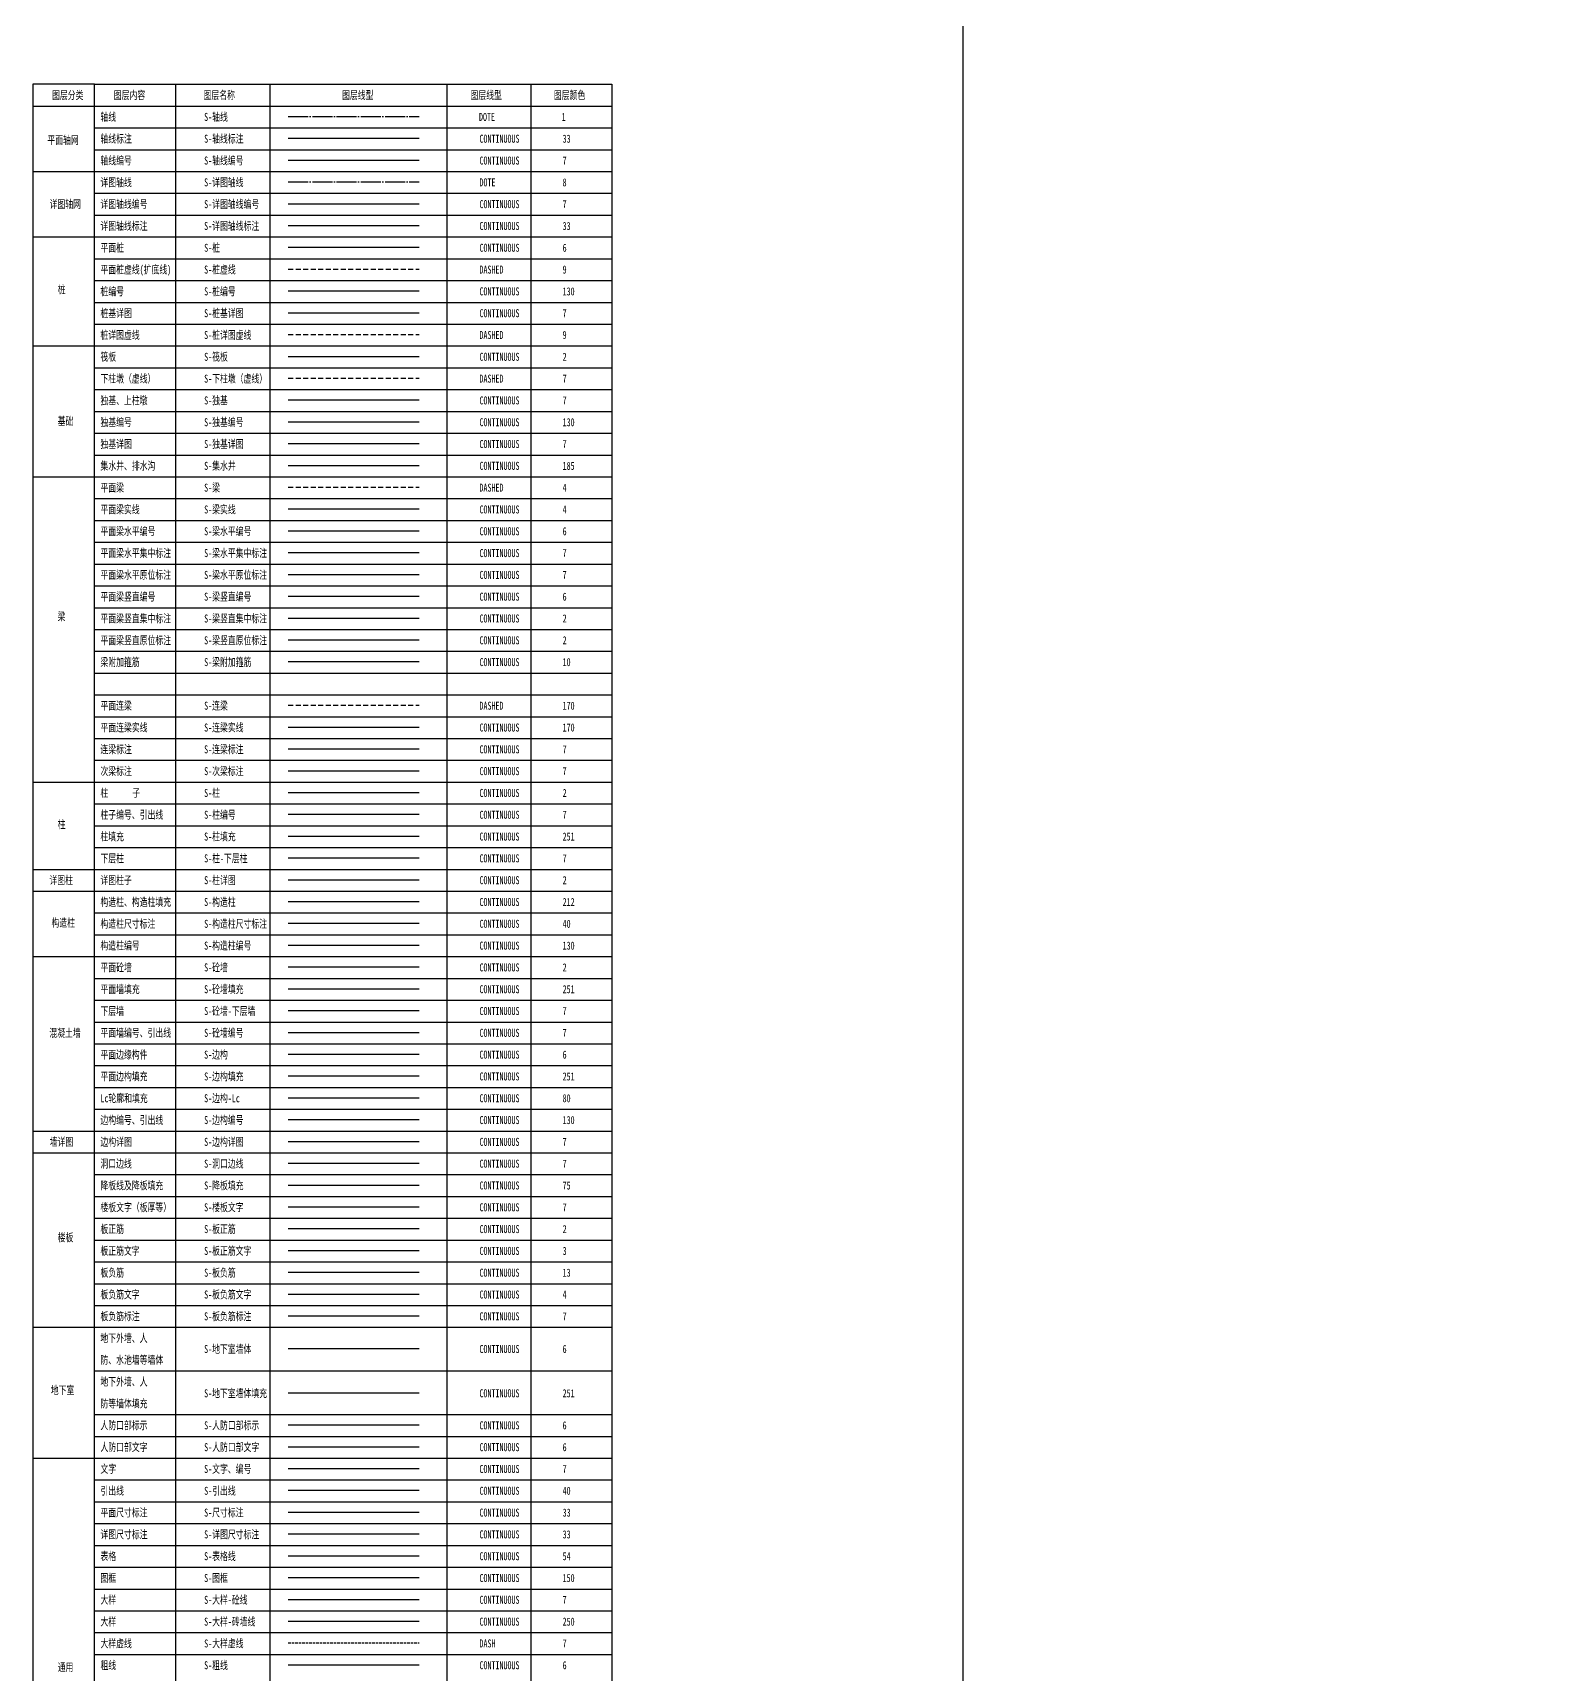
# Model space of a CAD drawing. Extents: x 393367 to 3005760, y 4998 to 826018.
# Drawn here: x 1834134 to 1985725, y 457651 to 621713 of the extents above; entities that cross this region are included whole.
import ezdxf
from ezdxf.enums import TextEntityAlignment as Align

# ---------------------------------------------------------------- set-up
doc = ezdxf.new("R2010")
doc.units = 0
doc.header["$LTSCALE"] = 1000
for name, pattern in [('DASH', [0.35, 0.25, -0.1]), ('DASHED', [0.75, 0.5, -0.25]), ('DOTE', [2.42, 2, -0.2, 0.02, -0.2])]:
    doc.linetypes.add(name, pattern=pattern)
for name, color, linetype in [('PUB_TEXT', 7, 'CONTINUOUS'), ('S-下柱墩（虚线）', 7, 'DASHED'), ('S-人防口部文字', 6, 'CONTINUOUS'), ('S-人防口部标示', 6, 'CONTINUOUS'), ('S-图框', 150, 'CONTINUOUS'), ('S-地下室墙体', 6, 'CONTINUOUS'), ('S-地下室墙体填充', 251, 'CONTINUOUS'), ('S-大样-砖墙线', 250, 'CONTINUOUS'), ('S-大样-砼线', 7, 'CONTINUOUS'), ('S-大样虚线', 7, 'DASH'), ('S-尺寸标注', 33, 'CONTINUOUS'), ('S-引出线', 40, 'CONTINUOUS'), ('S-文字', 7, 'CONTINUOUS'), ('S-板正筋', 2, 'CONTINUOUS'), ('S-板正筋文字', 3, 'CONTINUOUS'), ('S-板负筋', 13, 'CONTINUOUS'), ('S-板负筋文字', 4, 'CONTINUOUS'), ('S-板负筋标注', 7, 'CONTINUOUS'), ('S-构造柱', 212, 'CONTINUOUS'), ('S-构造柱尺寸标注', 40, 'CONTINUOUS'), ('S-构造柱编号', 130, 'CONTINUOUS'), ('S-柱', 2, 'CONTINUOUS'), ('S-柱-下层柱', 7, 'CONTINUOUS'), ('S-柱填充', 251, 'CONTINUOUS'), ('S-柱编号', 7, 'CONTINUOUS'), ('S-柱详图', 2, 'CONTINUOUS'), ('S-桩', 6, 'CONTINUOUS'), ('S-桩基详图', 7, 'CONTINUOUS'), ('S-桩编号', 130, 'CONTINUOUS'), ('S-桩虚线', 9, 'DASHED'), ('S-桩详图虚线', 9, 'DASHED'), ('S-梁', 4, 'DASHED'), ('S-梁实线', 4, 'CONTINUOUS'), ('S-梁水平原位标注', 7, 'CONTINUOUS'), ('S-梁水平编号', 6, 'CONTINUOUS'), ('S-梁水平集中标注', 7, 'CONTINUOUS'), ('S-梁竖直原位标注', 2, 'CONTINUOUS'), ('S-梁竖直编号', 6, 'CONTINUOUS'), ('S-梁竖直集中标注', 2, 'CONTINUOUS'), ('S-梁附加箍筋', 10, 'CONTINUOUS'), ('S-楼板文字', 7, 'CONTINUOUS'), ('S-次梁标注', 7, 'CONTINUOUS'), ('S-洞口边线', 7, 'CONTINUOUS'), ('S-独基', 7, 'CONTINUOUS'), ('S-独基编号', 130, 'CONTINUOUS'), ('S-独基详图', 7, 'CONTINUOUS'), ('S-砼墙', 150, 'CONTINUOUS'), ('S-砼墙-下层墙', 7, 'CONTINUOUS'), ('S-砼墙填充', 251, 'CONTINUOUS'), ('S-砼墙编号', 7, 'CONTINUOUS'), ('S-筏板', 2, 'CONTINUOUS'), ('S-粗线', 6, 'CONTINUOUS'), ('S-表格线', 54, 'CONTINUOUS'), ('S-详图尺寸标注', 33, 'CONTINUOUS'), ('S-详图轴线', 8, 'DOTE'), ('S-详图轴线标注', 33, 'CONTINUOUS'), ('S-详图轴线编号', 7, 'CONTINUOUS'), ('S-轴线', 1, 'DOTE'), ('S-轴线标注', 33, 'CONTINUOUS'), ('S-轴线编号', 7, 'CONTINUOUS'), ('S-边构', 6, 'CONTINUOUS'), ('S-边构-Lc', 80, 'CONTINUOUS'), ('S-边构填充', 251, 'CONTINUOUS'), ('S-边构编号', 130, 'CONTINUOUS'), ('S-边构详图', 7, 'CONTINUOUS'), ('S-连梁', 170, 'DASHED'), ('S-连梁实线', 170, 'CONTINUOUS'), ('S-连梁标注', 7, 'CONTINUOUS'), ('S-降板填充', 75, 'CONTINUOUS'), ('S-集水井', 185, 'CONTINUOUS')]:
    doc.layers.add(name, color=color, linetype=linetype)
doc.styles.add('acs_tk', font='simhei.ttf', dxfattribs={"width": 0.8})

msp = doc.modelspace()

# ---------------------------------------------------------------- linework, layer by layer
at = {"layer": 'PUB_TEXT', "color": 1}
msp.add_lwpolyline([(1927086.11801, 694835.35852), (3005760.09108, 694835.35852), (3005760.09108, 16802.71322), (1927086.11801, 16802.71322)], close=True, dxfattribs=at)
at = {"layer": 'S-下柱墩（虚线）'}
msp.add_line((1859645.75049, 587196.59186), (1872721.73143, 587196.59186), dxfattribs=at)
at = {"layer": 'S-人防口部文字'}
msp.add_line((1859645.75049, 480388.64646), (1872721.73143, 480388.64646), dxfattribs=at)
at = {"layer": 'S-人防口部标示'}
msp.add_line((1859645.75049, 482568.40045), (1872721.73143, 482568.40045), dxfattribs=at)
at = {"layer": 'S-图框'}
msp.add_line((1859645.75049, 467310.12254), (1872721.73143, 467310.12254), dxfattribs=at)
at = {"layer": 'S-地下室墙体'}
msp.add_line((1859645.75049, 490201.49327), (1872721.73143, 490201.49327), dxfattribs=at)
at = {"layer": 'S-地下室墙体填充'}
msp.add_line((1859645.75049, 485775.10758), (1872721.73143, 485775.10758), dxfattribs=at)
at = {"layer": 'S-大样-砖墙线'}
msp.add_line((1859645.75049, 462950.61456), (1872721.73143, 462950.61456), dxfattribs=at)
at = {"layer": 'S-大样-砼线'}
msp.add_line((1859645.75049, 465130.36855), (1872721.73143, 465130.36855), dxfattribs=at)
at = {"layer": 'S-大样虚线'}
msp.add_line((1859645.75049, 460770.86057), (1872721.73143, 460770.86057), dxfattribs=at)
at = {"layer": 'S-尺寸标注'}
msp.add_line((1859645.75049, 473849.3845), (1872721.73143, 473849.3845), dxfattribs=at)
at = {"layer": 'S-引出线'}
msp.add_line((1859645.75049, 476029.13849), (1872721.73143, 476029.13849), dxfattribs=at)
at = {"layer": 'S-文字'}
msp.add_line((1859645.75049, 478208.89248), (1872721.73143, 478208.89248), dxfattribs=at)
at = {"layer": 'S-板正筋'}
msp.add_line((1859645.75049, 502186.18634), (1872721.73143, 502186.18634), dxfattribs=at)
at = {"layer": 'S-板正筋文字'}
msp.add_line((1859645.75049, 500006.43235), (1872721.73143, 500006.43235), dxfattribs=at)
at = {"layer": 'S-板负筋'}
msp.add_line((1859645.75049, 497826.67836), (1872721.73143, 497826.67836), dxfattribs=at)
at = {"layer": 'S-板负筋文字'}
msp.add_line((1859645.75049, 495646.92438), (1872721.73143, 495646.92438), dxfattribs=at)
at = {"layer": 'S-板负筋标注'}
msp.add_line((1859645.75049, 493467.17039), (1872721.73143, 493467.17039), dxfattribs=at)
at = {"layer": 'S-构造柱'}
msp.add_line((1859645.75049, 534882.49615), (1872721.73143, 534882.49615), dxfattribs=at)
at = {"layer": 'S-构造柱尺寸标注'}
msp.add_line((1859645.75049, 532702.74217), (1872721.73143, 532702.74217), dxfattribs=at)
at = {"layer": 'S-构造柱编号'}
msp.add_line((1859645.75049, 530522.98818), (1872721.73143, 530522.98818), dxfattribs=at)
at = {"layer": 'S-柱'}
msp.add_line((1859645.75049, 545781.26609), (1872721.73143, 545781.26609), dxfattribs=at)
at = {"layer": 'S-柱-下层柱'}
msp.add_line((1859645.75049, 539242.00413), (1872721.73143, 539242.00413), dxfattribs=at)
at = {"layer": 'S-柱填充'}
msp.add_line((1859645.75049, 541421.75812), (1872721.73143, 541421.75812), dxfattribs=at)
at = {"layer": 'S-柱编号'}
msp.add_line((1859645.75049, 543601.5121), (1872721.73143, 543601.5121), dxfattribs=at)
at = {"layer": 'S-柱详图'}
msp.add_line((1859645.75049, 537062.25014), (1872721.73143, 537062.25014), dxfattribs=at)
at = {"layer": 'S-桩'}
msp.add_line((1859645.75049, 600275.11578), (1872721.73143, 600275.11578), dxfattribs=at)
at = {"layer": 'S-桩基详图'}
msp.add_line((1859645.75049, 593735.85382), (1872721.73143, 593735.85382), dxfattribs=at)
at = {"layer": 'S-桩编号'}
msp.add_line((1859645.75049, 595915.60781), (1872721.73143, 595915.60781), dxfattribs=at)
at = {"layer": 'S-桩虚线'}
msp.add_line((1859645.75049, 598095.3618), (1872721.73143, 598095.3618), dxfattribs=at)
at = {"layer": 'S-桩详图虚线'}
msp.add_line((1859645.75049, 591556.09983), (1872721.73143, 591556.09983), dxfattribs=at)
at = {"layer": 'S-梁'}
msp.add_line((1859645.75049, 576297.82192), (1872721.73143, 576297.82192), dxfattribs=at)
at = {"layer": 'S-梁实线'}
msp.add_line((1859645.75049, 574118.06793), (1872721.73143, 574118.06793), dxfattribs=at)
at = {"layer": 'S-梁水平原位标注'}
msp.add_line((1859645.75049, 567578.80597), (1872721.73143, 567578.80597), dxfattribs=at)
at = {"layer": 'S-梁水平编号'}
msp.add_line((1859645.75049, 571938.31394), (1872721.73143, 571938.31394), dxfattribs=at)
at = {"layer": 'S-梁水平集中标注'}
msp.add_line((1859645.75049, 569758.55996), (1872721.73143, 569758.55996), dxfattribs=at)
at = {"layer": 'S-梁竖直原位标注'}
msp.add_line((1859645.75049, 561039.54401), (1872721.73143, 561039.54401), dxfattribs=at)
at = {"layer": 'S-梁竖直编号'}
msp.add_line((1859645.75049, 565399.05198), (1872721.73143, 565399.05198), dxfattribs=at)
at = {"layer": 'S-梁竖直集中标注'}
msp.add_line((1859645.75049, 563219.29799), (1872721.73143, 563219.29799), dxfattribs=at)
at = {"layer": 'S-梁附加箍筋'}
msp.add_line((1859645.75049, 558859.79002), (1872721.73143, 558859.79002), dxfattribs=at)
at = {"layer": 'S-楼板文字'}
msp.add_line((1859645.75049, 504365.94033), (1872721.73143, 504365.94033), dxfattribs=at)
at = {"layer": 'S-次梁标注'}
msp.add_line((1859645.75049, 547961.02008), (1872721.73143, 547961.02008), dxfattribs=at)
at = {"layer": 'S-洞口边线'}
msp.add_line((1859645.75049, 508725.4483), (1872721.73143, 508725.4483), dxfattribs=at)
at = {"layer": 'S-独基'}
msp.add_line((1859645.75049, 585016.83787), (1872721.73143, 585016.83787), dxfattribs=at)
at = {"layer": 'S-独基编号'}
msp.add_line((1859645.75049, 582837.08388), (1872721.73143, 582837.08388), dxfattribs=at)
at = {"layer": 'S-独基详图'}
msp.add_line((1859645.75049, 580657.32989), (1872721.73143, 580657.32989), dxfattribs=at)
at = {"layer": 'S-砼墙'}
msp.add_line((1859645.75049, 528343.23419), (1872721.73143, 528343.23419), dxfattribs=at)
at = {"layer": 'S-砼墙-下层墙'}
msp.add_line((1859645.75049, 523983.72622), (1872721.73143, 523983.72622), dxfattribs=at)
at = {"layer": 'S-砼墙填充'}
msp.add_line((1859645.75049, 526163.4802), (1872721.73143, 526163.4802), dxfattribs=at)
at = {"layer": 'S-砼墙编号'}
msp.add_line((1859645.75049, 521803.97223), (1872721.73143, 521803.97223), dxfattribs=at)
at = {"layer": 'S-筏板'}
msp.add_line((1859645.75049, 589376.34585), (1872721.73143, 589376.34585), dxfattribs=at)
at = {"layer": 'S-粗线'}
msp.add_line((1859645.75049, 458591.10659), (1872721.73143, 458591.10659), dxfattribs=at)
at = {"layer": 'S-表格线'}
for p, q in [((1840303.75044, 616567.97452), (1834133.79201, 616567.97452)), ((1834133.79201, 616567.97452), (1834133.79201, 381154.54385)), ((1848381.09926, 616567.97452), (1848381.09926, 381154.54385)), ((1857827.25537, 616567.97452), (1857827.25537, 381154.54385)), ((1875496.77253, 616567.97452), (1875496.77253, 381154.54385)), ((1883888.47327, 616567.97452), (1883888.47327, 381154.54385)), ((1891995.46499, 616567.97452), (1891995.46499, 381154.54385)), ((1834133.79201, 614388.22053), (1891995.46499, 614388.22053)), ((1840303.75044, 612208.46654), (1891995.46499, 612208.46654)), ((1840303.75044, 610028.71256), (1891995.46499, 610028.71256)), ((1834133.79201, 607848.95857), (1891995.46499, 607848.95857)), ((1840303.75044, 605669.20458), (1891995.46499, 605669.20458)), ((1840303.75044, 603489.45059), (1891995.46499, 603489.45059)), ((1840303.75044, 603489.45059), (1891995.46499, 603489.45059)), ((1834133.79201, 601309.69661), (1891995.46499, 601309.69661)), ((1840303.75044, 599129.94262), (1891995.46499, 599129.94262)), ((1840303.75044, 596950.18863), (1891995.46499, 596950.18863)), ((1840303.75044, 594770.43464), (1891995.46499, 594770.43464)), ((1840303.75044, 594770.43464), (1891995.46499, 594770.43464)), ((1840303.75044, 592590.68066), (1891995.46499, 592590.68066)), ((1834133.79201, 590410.92667), (1891995.46499, 590410.92667)), ((1840303.75044, 588231.17268), (1891995.46499, 588231.17268)), ((1840303.75044, 586051.41869), (1891995.46499, 586051.41869)), ((1840303.75044, 586051.41869), (1891995.46499, 586051.41869)), ((1840303.75044, 583871.6647), (1891995.46499, 583871.6647)), ((1840303.75044, 581691.91072), (1891995.46499, 581691.91072)), ((1840303.75044, 579512.15673), (1891995.46499, 579512.15673)), ((1834133.79201, 577332.40274), (1891995.46499, 577332.40274)), ((1834133.79201, 577332.40274), (1891995.46499, 577332.40274)), ((1840303.75044, 575152.64875), (1891995.46499, 575152.64875)), ((1840303.75044, 572972.89477), (1891995.46499, 572972.89477)), ((1840303.75044, 570793.14078), (1891995.46499, 570793.14078)), ((1840303.75044, 568613.38679), (1891995.46499, 568613.38679)), ((1840303.75044, 568613.38679), (1891995.46499, 568613.38679)), ((1840303.75044, 566433.6328), (1891995.46499, 566433.6328)), ((1840303.75044, 564253.87882), (1891995.46499, 564253.87882)), ((1840303.75044, 562074.12483), (1891995.46499, 562074.12483)), ((1840303.75044, 559894.37084), (1891995.46499, 559894.37084)), ((1840303.75044, 559894.37084), (1891995.46499, 559894.37084)), ((1840303.75044, 557714.61685), (1891995.46499, 557714.61685)), ((1840303.75044, 555534.86287), (1891995.46499, 555534.86287)), ((1840303.75044, 553355.10888), (1891995.46499, 553355.10888)), ((1840303.75044, 551175.35489), (1891995.46499, 551175.35489)), ((1840303.75044, 551175.35489), (1891995.46499, 551175.35489)), ((1840303.75044, 548995.6009), (1891995.46499, 548995.6009)), ((1834133.79201, 546815.84691), (1891995.46499, 546815.84691)), ((1840303.75044, 544636.09293), (1891995.46499, 544636.09293)), ((1840303.75044, 542456.33894), (1891995.46499, 542456.33894)), ((1840303.75044, 542456.33894), (1891995.46499, 542456.33894)), ((1840303.75044, 540276.58495), (1891995.46499, 540276.58495)), ((1834133.79201, 538096.83096), (1891995.46499, 538096.83096)), ((1834133.79201, 535917.07698), (1891995.46499, 535917.07698)), ((1840303.75044, 533737.32299), (1891995.46499, 533737.32299)), ((1840303.75044, 533737.32299), (1891995.46499, 533737.32299)), ((1840303.75044, 531557.569), (1891995.46499, 531557.569)), ((1834133.79201, 529377.81501), (1891995.46499, 529377.81501)), ((1840303.75044, 527198.06103), (1891995.46499, 527198.06103)), ((1840303.75044, 525018.30704), (1891995.46499, 525018.30704)), ((1840303.75044, 525018.30704), (1891995.46499, 525018.30704)), ((1840303.75044, 522838.55305), (1891995.46499, 522838.55305)), ((1840303.75044, 520658.79906), (1891995.46499, 520658.79906)), ((1840303.75044, 518479.04508), (1891995.46499, 518479.04508)), ((1840303.75044, 516299.29109), (1891995.46499, 516299.29109)), ((1840303.75044, 516299.29109), (1891995.46499, 516299.29109)), ((1840303.75044, 514119.5371), (1891995.46499, 514119.5371)), ((1834133.79201, 511939.78311), (1891995.46499, 511939.78311)), ((1834133.79201, 509760.02912), (1891995.46499, 509760.02912)), ((1840303.75044, 507580.27514), (1891995.46499, 507580.27514)), ((1840303.75044, 507580.27514), (1891995.46499, 507580.27514)), ((1840303.75044, 505400.52115), (1891995.46499, 505400.52115)), ((1840303.75044, 503220.76716), (1891995.46499, 503220.76716)), ((1840303.75044, 501041.01317), (1891995.46499, 501041.01317)), ((1840303.75044, 498861.25919), (1891995.46499, 498861.25919)), ((1840303.75044, 498861.25919), (1891995.46499, 498861.25919)), ((1840303.75044, 496681.5052), (1891995.46499, 496681.5052)), ((1840303.75044, 494501.75121), (1891995.46499, 494501.75121)), ((1834133.79201, 492321.99722), (1891995.46499, 492321.99722)), ((1840303.75044, 487962.48925), (1891995.46499, 487962.48925)), ((1840303.75044, 483602.98127), (1891995.46499, 483602.98127)), ((1840303.75044, 481423.22729), (1891995.46499, 481423.22729)), ((1840303.75044, 481423.22729), (1891995.46499, 481423.22729)), ((1834133.79201, 479243.4733), (1891995.46499, 479243.4733)), ((1840303.75044, 477063.71931), (1891995.46499, 477063.71931)), ((1840303.75044, 474883.96532), (1891995.46499, 474883.96532)), ((1840303.75044, 472704.21133), (1891995.46499, 472704.21133)), ((1840303.75044, 472704.21133), (1891995.46499, 472704.21133)), ((1840303.75044, 472704.21133), (1891995.46499, 472704.21133)), ((1840303.75044, 470524.45735), (1891995.46499, 470524.45735)), ((1859645.75049, 469489.87652), (1872721.73143, 469489.87652)), ((1840303.75044, 468344.70336), (1891995.46499, 468344.70336)), ((1840303.75044, 466164.94937), (1891995.46499, 466164.94937)), ((1840303.75044, 463985.19538), (1891995.46499, 463985.19538)), ((1840303.75044, 463985.19538), (1891995.46499, 463985.19538)), ((1840303.75044, 461805.4414), (1891995.46499, 461805.4414)), ((1840303.75044, 459625.68741), (1891995.46499, 459625.68741))]:
    msp.add_line(p, q, dxfattribs=at)
msp.add_lwpolyline([(1840303.75044, 381154.54385), (1840303.75044, 616567.97452), (1891995.46499, 616567.97452)], dxfattribs=at)
at = {"layer": 'S-详图尺寸标注'}
msp.add_line((1859645.75049, 471669.63051), (1872721.73143, 471669.63051), dxfattribs=at)
at = {"layer": 'S-详图轴线'}
msp.add_line((1859645.75049, 606814.37775), (1872721.73143, 606814.37775), dxfattribs=at)
at = {"layer": 'S-详图轴线标注'}
msp.add_line((1859645.75049, 602454.86977), (1872721.73143, 602454.86977), dxfattribs=at)
at = {"layer": 'S-详图轴线编号'}
msp.add_line((1859645.75049, 604634.62376), (1872721.73143, 604634.62376), dxfattribs=at)
at = {"layer": 'S-轴线'}
msp.add_line((1859645.75049, 613353.63971), (1872721.73143, 613353.63971), dxfattribs=at)
at = {"layer": 'S-轴线标注'}
msp.add_line((1859645.75049, 611173.88572), (1872721.73143, 611173.88572), dxfattribs=at)
at = {"layer": 'S-轴线编号'}
msp.add_line((1859645.75049, 608994.13173), (1872721.73143, 608994.13173), dxfattribs=at)
at = {"layer": 'S-边构'}
msp.add_line((1859645.75049, 519624.21824), (1872721.73143, 519624.21824), dxfattribs=at)
at = {"layer": 'S-边构-Lc'}
msp.add_line((1859645.75049, 515264.71027), (1872721.73143, 515264.71027), dxfattribs=at)
at = {"layer": 'S-边构填充'}
msp.add_line((1859645.75049, 517444.46425), (1872721.73143, 517444.46425), dxfattribs=at)
at = {"layer": 'S-边构编号'}
msp.add_line((1859645.75049, 513084.95628), (1872721.73143, 513084.95628), dxfattribs=at)
at = {"layer": 'S-边构详图'}
msp.add_line((1859645.75049, 510905.20229), (1872721.73143, 510905.20229), dxfattribs=at)
at = {"layer": 'S-连梁'}
msp.add_line((1859645.75049, 554500.28204), (1872721.73143, 554500.28204), dxfattribs=at)
at = {"layer": 'S-连梁实线'}
msp.add_line((1859645.75049, 552320.52806), (1872721.73143, 552320.52806), dxfattribs=at)
at = {"layer": 'S-连梁标注'}
msp.add_line((1859645.75049, 550140.77407), (1872721.73143, 550140.77407), dxfattribs=at)
at = {"layer": 'S-降板填充'}
msp.add_line((1859645.75049, 506545.69431), (1872721.73143, 506545.69431), dxfattribs=at)
at = {"layer": 'S-集水井'}
msp.add_line((1859645.75049, 578477.57591), (1872721.73143, 578477.57591), dxfattribs=at)

# ---------------------------------------------------------------- texts
at = {"layer": 'S-下柱墩（虚线）', "style": 'acs_tk', "width": 0.7}
for s, p in [('下柱墩（虚线） ', (1840887.41294, 586510.23377)), ('S-下柱墩（虚线） ', (1851247.57093, 586510.23377)), ('DASHED ', (1878754.07725, 586510.23377)), ('7 ', (1887062.42718, 586510.23377))]:
    msp.add_text(s, height=800, dxfattribs=at).set_placement(p, align=Align.BOTTOM_LEFT)
at = {"layer": 'S-人防口部文字', "style": 'acs_tk', "width": 0.7}
for s, p in [('人防口部文字 ', (1840887.41294, 479702.28837)), ('S-人防口部文字 ', (1851247.57093, 479702.28837)), ('CONTINUOUS ', (1878754.07725, 479702.28837)), ('6 ', (1887062.42718, 479702.28837))]:
    msp.add_text(s, height=800, dxfattribs=at).set_placement(p, align=Align.BOTTOM_LEFT)
at = {"layer": 'S-人防口部标示', "style": 'acs_tk', "width": 0.7}
for s, p in [('人防口部标示 ', (1840887.41294, 481882.04236)), ('S-人防口部标示 ', (1851247.57093, 481882.04236)), ('CONTINUOUS ', (1878754.07725, 481882.04236)), ('6 ', (1887062.42718, 481882.04236))]:
    msp.add_text(s, height=800, dxfattribs=at).set_placement(p, align=Align.BOTTOM_LEFT)
at = {"layer": 'S-图框', "style": 'acs_tk', "width": 0.7}
for s, p in [('图框 ', (1840887.41294, 466623.76445)), ('S-图框 ', (1851247.57093, 466623.76445)), ('CONTINUOUS ', (1878754.07725, 466623.76445)), ('150 ', (1887062.42718, 466623.76445))]:
    msp.add_text(s, height=800, dxfattribs=at).set_placement(p, align=Align.BOTTOM_LEFT)
at = {"layer": 'S-地下室墙体', "style": 'acs_tk', "width": 0.7}
for s, p in [('地下外墙、人', (1840887.41294, 490601.05831)), ('S-地下室墙体 ', (1851247.57093, 489515.13518)), ('CONTINUOUS ', (1878754.07725, 489515.13518)), ('6 ', (1887062.42718, 489515.13518)), ('防、水池墙等墙体 ', (1840887.41294, 488421.30432))]:
    msp.add_text(s, height=800, dxfattribs=at).set_placement(p, align=Align.BOTTOM_LEFT)
at = {"layer": 'S-地下室墙体填充', "style": 'acs_tk', "width": 0.7}
for s, p in [('地下外墙、人', (1840887.41294, 486241.55034)), ('S-地下室墙体填充 ', (1851247.57093, 485088.74949)), ('CONTINUOUS ', (1878754.07725, 485088.74949)), ('251 ', (1887062.42718, 485088.74949)), ('防等墙体填充 ', (1840887.41294, 484061.79635))]:
    msp.add_text(s, height=800, dxfattribs=at).set_placement(p, align=Align.BOTTOM_LEFT)
at = {"layer": 'S-大样-砖墙线', "style": 'acs_tk', "width": 0.7}
for s, p in [('大样 ', (1840887.41294, 462264.25647)), ('S-大样-砖墙线 ', (1851247.57093, 462264.25647)), ('CONTINUOUS ', (1878754.07725, 462264.25647)), ('250 ', (1887062.42718, 462264.25647))]:
    msp.add_text(s, height=800, dxfattribs=at).set_placement(p, align=Align.BOTTOM_LEFT)
at = {"layer": 'S-大样-砼线', "style": 'acs_tk', "width": 0.7}
for s, p in [('大样 ', (1840887.41294, 464444.01046)), ('S-大样-砼线 ', (1851247.57093, 464444.01046)), ('CONTINUOUS ', (1878754.07725, 464444.01046)), ('7 ', (1887062.42718, 464444.01046))]:
    msp.add_text(s, height=800, dxfattribs=at).set_placement(p, align=Align.BOTTOM_LEFT)
at = {"layer": 'S-大样虚线', "style": 'acs_tk', "width": 0.7}
for s, p in [('大样虚线 ', (1840887.41294, 460084.50248)), ('S-大样虚线 ', (1851247.57093, 460084.50248)), ('DASH ', (1878754.07725, 460084.50248)), ('7 ', (1887062.42718, 460084.50248))]:
    msp.add_text(s, height=800, dxfattribs=at).set_placement(p, align=Align.BOTTOM_LEFT)
at = {"layer": 'S-尺寸标注', "style": 'acs_tk', "width": 0.7}
for s, p in [('平面尺寸标注 ', (1840887.41294, 473163.02641)), ('S-尺寸标注 ', (1851247.57093, 473163.02641)), ('CONTINUOUS ', (1878754.07725, 473163.02641)), ('33', (1887062.42718, 473163.02641))]:
    msp.add_text(s, height=800, dxfattribs=at).set_placement(p, align=Align.BOTTOM_LEFT)
at = {"layer": 'S-引出线', "style": 'acs_tk', "width": 0.7}
for s, p in [('引出线 ', (1840887.41294, 475342.7804)), ('S-引出线 ', (1851247.57093, 475342.7804)), ('CONTINUOUS ', (1878754.07725, 475342.7804)), ('40', (1887062.42718, 475342.7804))]:
    msp.add_text(s, height=800, dxfattribs=at).set_placement(p, align=Align.BOTTOM_LEFT)
at = {"layer": 'S-文字', "style": 'acs_tk', "width": 0.7}
for s, p in [('图层分类', (1836051.55441, 614847.03561)), ('图层内容', (1842221.51284, 614847.03561)), ('图层名称', (1851190.6976, 614847.03561)), ('图层线型', (1865026.42929, 614847.03561)), ('图层线型', (1877860.54824, 614847.03561)), ('图层颜色', (1886188.24015, 614847.03561)), ('平面轴网 ', (1835584.49962, 610358.74972)), ('详图轴网 ', (1835802.52217, 603948.26567)), ('桩 ', (1836613.70768, 595408.96436)), ('基础 ', (1836613.70768, 582257.08093)), ('梁 ', (1836613.70768, 562736.00223)), ('柱 ', (1836613.70768, 541956.6586)), ('详图柱 ', (1835788.56212, 536375.89205)), ('构造柱 ', (1835994.84669, 532117.78327)), ('混凝土墙 ', (1835783.5049, 521102.9184)), ('墙详图 ', (1835815.06708, 510218.8442)), ('楼板 ', (1836613.70768, 500662.9478)), ('地下室 ', (1835930.84756, 485397.43675)), ('文字 ', (1840887.41294, 477522.53438)), ('S-文字、编号', (1851247.57093, 477522.53438)), ('CONTINUOUS ', (1878754.07725, 477522.53438)), ('7 ', (1887062.42718, 477522.53438)), ('通用 ', (1836613.70768, 457709.75928))]:
    msp.add_text(s, height=800, dxfattribs=at).set_placement(p, align=Align.BOTTOM_LEFT)
at = {"layer": 'S-板正筋', "style": 'acs_tk', "width": 0.7}
for s, p in [('板正筋 ', (1840887.41294, 501499.82825)), ('S-板正筋 ', (1851247.57093, 501499.82825)), ('CONTINUOUS ', (1878754.07725, 501499.82825)), ('2 ', (1887062.42718, 501499.82825))]:
    msp.add_text(s, height=800, dxfattribs=at).set_placement(p, align=Align.BOTTOM_LEFT)
at = {"layer": 'S-板正筋文字', "style": 'acs_tk', "width": 0.7}
for s, p in [('板正筋文字 ', (1840887.41294, 499320.07426)), ('S-板正筋文字 ', (1851247.57093, 499320.07426)), ('CONTINUOUS ', (1878754.07725, 499320.07426)), ('3 ', (1887062.42718, 499320.07426))]:
    msp.add_text(s, height=800, dxfattribs=at).set_placement(p, align=Align.BOTTOM_LEFT)
at = {"layer": 'S-板负筋', "style": 'acs_tk', "width": 0.7}
for s, p in [('板负筋 ', (1840887.41294, 497140.32027)), ('S-板负筋 ', (1851247.57093, 497140.32027)), ('CONTINUOUS ', (1878754.07725, 497140.32027)), ('13 ', (1887062.42718, 497140.32027))]:
    msp.add_text(s, height=800, dxfattribs=at).set_placement(p, align=Align.BOTTOM_LEFT)
at = {"layer": 'S-板负筋文字', "style": 'acs_tk', "width": 0.7}
for s, p in [('板负筋文字 ', (1840887.41294, 494960.56629)), ('S-板负筋文字 ', (1851247.57093, 494960.56629)), ('CONTINUOUS ', (1878754.07725, 494960.56629)), ('4 ', (1887062.42718, 494960.56629))]:
    msp.add_text(s, height=800, dxfattribs=at).set_placement(p, align=Align.BOTTOM_LEFT)
at = {"layer": 'S-板负筋标注', "style": 'acs_tk', "width": 0.7}
for s, p in [('板负筋标注 ', (1840887.41294, 492780.8123)), ('S-板负筋标注 ', (1851247.57093, 492780.8123)), ('CONTINUOUS ', (1878754.07725, 492780.8123)), ('7 ', (1887062.42718, 492780.8123))]:
    msp.add_text(s, height=800, dxfattribs=at).set_placement(p, align=Align.BOTTOM_LEFT)
at = {"layer": 'S-构造柱', "style": 'acs_tk', "width": 0.7}
for s, p in [('构造柱、构造柱填充 ', (1840887.41294, 534196.13806)), ('S-构造柱 ', (1851247.57093, 534196.13806)), ('CONTINUOUS ', (1878754.07725, 534196.13806)), ('212 ', (1887062.42718, 534196.13806))]:
    msp.add_text(s, height=800, dxfattribs=at).set_placement(p, align=Align.BOTTOM_LEFT)
at = {"layer": 'S-构造柱尺寸标注', "style": 'acs_tk', "width": 0.7}
for s, p in [('构造柱尺寸标注 ', (1840887.41294, 532016.38408)), ('S-构造柱尺寸标注 ', (1851247.57093, 532016.38408)), ('CONTINUOUS ', (1878754.07725, 532016.38408)), ('40 ', (1887062.42718, 532016.38408))]:
    msp.add_text(s, height=800, dxfattribs=at).set_placement(p, align=Align.BOTTOM_LEFT)
at = {"layer": 'S-构造柱编号', "style": 'acs_tk', "width": 0.7}
for s, p in [('构造柱编号 ', (1840887.41294, 529836.63009)), ('S-构造柱编号 ', (1851247.57093, 529836.63009)), ('CONTINUOUS ', (1878754.07725, 529836.63009)), ('130 ', (1887062.42718, 529836.63009))]:
    msp.add_text(s, height=800, dxfattribs=at).set_placement(p, align=Align.BOTTOM_LEFT)
at = {"layer": 'S-柱', "style": 'acs_tk', "width": 0.7}
for s, p in [('柱      子 ', (1840887.41294, 545094.908)), ('S-柱 ', (1851247.57093, 545094.908)), ('CONTINUOUS ', (1878754.07725, 545094.908)), ('2 ', (1887062.42718, 545094.908))]:
    msp.add_text(s, height=800, dxfattribs=at).set_placement(p, align=Align.BOTTOM_LEFT)
at = {"layer": 'S-柱-下层柱', "style": 'acs_tk', "width": 0.7}
for s, p in [('下层柱 ', (1840887.41294, 538555.64604)), ('S-柱-下层柱 ', (1851247.57093, 538555.64604)), ('CONTINUOUS ', (1878754.07725, 538555.64604)), ('7 ', (1887062.42718, 538555.64604))]:
    msp.add_text(s, height=800, dxfattribs=at).set_placement(p, align=Align.BOTTOM_LEFT)
at = {"layer": 'S-柱填充', "style": 'acs_tk', "width": 0.7}
for s, p in [('柱填充 ', (1840887.41294, 540735.40003)), ('S-柱填充 ', (1851247.57093, 540735.40003)), ('CONTINUOUS ', (1878754.07725, 540735.40003)), ('251 ', (1887062.42718, 540735.40003))]:
    msp.add_text(s, height=800, dxfattribs=at).set_placement(p, align=Align.BOTTOM_LEFT)
at = {"layer": 'S-柱编号', "style": 'acs_tk', "width": 0.7}
for s, p in [('柱子编号、引出线 ', (1840887.41294, 542915.15401)), ('S-柱编号 ', (1851247.57093, 542915.15401)), ('CONTINUOUS ', (1878754.07725, 542915.15401)), ('7 ', (1887062.42718, 542915.15401))]:
    msp.add_text(s, height=800, dxfattribs=at).set_placement(p, align=Align.BOTTOM_LEFT)
at = {"layer": 'S-柱详图', "style": 'acs_tk', "width": 0.7}
for s, p in [('详图柱子 ', (1840887.41294, 536375.89205)), ('S-柱详图 ', (1851247.57093, 536375.89205)), ('CONTINUOUS ', (1878754.07725, 536375.89205)), ('2 ', (1887062.42718, 536375.89205))]:
    msp.add_text(s, height=800, dxfattribs=at).set_placement(p, align=Align.BOTTOM_LEFT)
at = {"layer": 'S-桩', "style": 'acs_tk', "width": 0.7}
for s, p in [('平面桩 ', (1840887.41294, 599588.75769)), ('S-桩 ', (1851247.57093, 599588.75769)), ('CONTINUOUS ', (1878754.07725, 599588.75769)), ('6 ', (1887062.42718, 599588.75769))]:
    msp.add_text(s, height=800, dxfattribs=at).set_placement(p, align=Align.BOTTOM_LEFT)
at = {"layer": 'S-桩基详图', "style": 'acs_tk', "width": 0.7}
for s, p in [('桩基详图 ', (1840887.41294, 593049.49573)), ('S-桩基详图 ', (1851247.57093, 593049.49573)), ('CONTINUOUS ', (1878754.07725, 593049.49573)), ('7 ', (1887062.42718, 593049.49573))]:
    msp.add_text(s, height=800, dxfattribs=at).set_placement(p, align=Align.BOTTOM_LEFT)
at = {"layer": 'S-桩编号', "style": 'acs_tk', "width": 0.7}
for s, p in [('桩编号 ', (1840887.41294, 595229.24972)), ('S-桩编号 ', (1851247.57093, 595229.24972)), ('CONTINUOUS ', (1878754.07725, 595229.24972)), ('130 ', (1887062.42718, 595229.24972))]:
    msp.add_text(s, height=800, dxfattribs=at).set_placement(p, align=Align.BOTTOM_LEFT)
at = {"layer": 'S-桩虚线', "style": 'acs_tk', "width": 0.7}
for s, p in [('平面桩虚线(扩底线) ', (1840887.41294, 597409.00371)), ('S-桩虚线 ', (1851247.57093, 597409.00371)), ('DASHED ', (1878754.07725, 597409.00371)), ('9 ', (1887062.42718, 597409.00371))]:
    msp.add_text(s, height=800, dxfattribs=at).set_placement(p, align=Align.BOTTOM_LEFT)
at = {"layer": 'S-桩详图虚线', "style": 'acs_tk', "width": 0.7}
for s, p in [('桩详图虚线 ', (1840887.41294, 590869.74174)), ('S-桩详图虚线 ', (1851247.57093, 590869.74174)), ('DASHED ', (1878754.07725, 590869.74174)), ('9 ', (1887062.42718, 590869.74174))]:
    msp.add_text(s, height=800, dxfattribs=at).set_placement(p, align=Align.BOTTOM_LEFT)
at = {"layer": 'S-梁', "style": 'acs_tk', "width": 0.7}
for s, p in [('平面梁 ', (1840887.41294, 575611.46383)), ('S-梁 ', (1851247.57093, 575611.46383)), ('DASHED ', (1878754.07725, 575611.46383)), ('4 ', (1887062.42718, 575611.46383))]:
    msp.add_text(s, height=800, dxfattribs=at).set_placement(p, align=Align.BOTTOM_LEFT)
at = {"layer": 'S-梁实线', "style": 'acs_tk', "width": 0.7}
for s, p in [('平面梁实线 ', (1840887.41294, 573431.70984)), ('S-梁实线 ', (1851247.57093, 573431.70984)), ('CONTINUOUS ', (1878754.07725, 573431.70984)), ('4 ', (1887062.42718, 573431.70984))]:
    msp.add_text(s, height=800, dxfattribs=at).set_placement(p, align=Align.BOTTOM_LEFT)
at = {"layer": 'S-梁水平原位标注', "style": 'acs_tk', "width": 0.7}
for s, p in [('平面梁水平原位标注 ', (1840887.41294, 566892.44788)), ('S-梁水平原位标注 ', (1851247.57093, 566892.44788)), ('CONTINUOUS ', (1878754.07725, 566892.44788)), ('7 ', (1887062.42718, 566892.44788))]:
    msp.add_text(s, height=800, dxfattribs=at).set_placement(p, align=Align.BOTTOM_LEFT)
at = {"layer": 'S-梁水平编号', "style": 'acs_tk', "width": 0.7}
for s, p in [('平面梁水平编号 ', (1840887.41294, 571251.95585)), ('S-梁水平编号 ', (1851247.57093, 571251.95585)), ('CONTINUOUS ', (1878754.07725, 571251.95585)), ('6 ', (1887062.42718, 571251.95585))]:
    msp.add_text(s, height=800, dxfattribs=at).set_placement(p, align=Align.BOTTOM_LEFT)
at = {"layer": 'S-梁水平集中标注', "style": 'acs_tk', "width": 0.7}
for s, p in [('平面梁水平集中标注 ', (1840887.41294, 569072.20187)), ('S-梁水平集中标注 ', (1851247.57093, 569072.20187)), ('CONTINUOUS ', (1878754.07725, 569072.20187)), ('7 ', (1887062.42718, 569072.20187))]:
    msp.add_text(s, height=800, dxfattribs=at).set_placement(p, align=Align.BOTTOM_LEFT)
at = {"layer": 'S-梁竖直原位标注', "style": 'acs_tk', "width": 0.7}
for s, p in [('平面梁竖直原位标注 ', (1840887.41294, 560353.18592)), ('S-梁竖直原位标注 ', (1851247.57093, 560353.18592)), ('CONTINUOUS ', (1878754.07725, 560353.18592)), ('2 ', (1887062.42718, 560353.18592))]:
    msp.add_text(s, height=800, dxfattribs=at).set_placement(p, align=Align.BOTTOM_LEFT)
at = {"layer": 'S-梁竖直编号', "style": 'acs_tk', "width": 0.7}
for s, p in [('平面梁竖直编号 ', (1840887.41294, 564712.69389)), ('S-梁竖直编号 ', (1851247.57093, 564712.69389)), ('CONTINUOUS ', (1878754.07725, 564712.69389)), ('6 ', (1887062.42718, 564712.69389))]:
    msp.add_text(s, height=800, dxfattribs=at).set_placement(p, align=Align.BOTTOM_LEFT)
at = {"layer": 'S-梁竖直集中标注', "style": 'acs_tk', "width": 0.7}
for s, p in [('平面梁竖直集中标注 ', (1840887.41294, 562532.9399)), ('S-梁竖直集中标注 ', (1851247.57093, 562532.9399)), ('CONTINUOUS ', (1878754.07725, 562532.9399)), ('2 ', (1887062.42718, 562532.9399))]:
    msp.add_text(s, height=800, dxfattribs=at).set_placement(p, align=Align.BOTTOM_LEFT)
at = {"layer": 'S-梁附加箍筋', "style": 'acs_tk', "width": 0.7}
for s, p in [('梁附加箍筋 ', (1840887.41294, 558173.43193)), ('S-梁附加箍筋 ', (1851247.57093, 558173.43193)), ('CONTINUOUS ', (1878754.07725, 558173.43193)), ('10', (1887062.42718, 558173.43193))]:
    msp.add_text(s, height=800, dxfattribs=at).set_placement(p, align=Align.BOTTOM_LEFT)
at = {"layer": 'S-楼板文字', "style": 'acs_tk', "width": 0.7}
for s, p in [('楼板文字（板厚等） ', (1840887.41294, 503679.58224)), ('S-楼板文字 ', (1851247.57093, 503679.58224)), ('CONTINUOUS ', (1878754.07725, 503679.58224)), ('7 ', (1887062.42718, 503679.58224))]:
    msp.add_text(s, height=800, dxfattribs=at).set_placement(p, align=Align.BOTTOM_LEFT)
at = {"layer": 'S-次梁标注', "style": 'acs_tk', "width": 0.7}
for s, p in [('次梁标注 ', (1840887.41294, 547274.66199)), ('S-次梁标注 ', (1851247.57093, 547274.66199)), ('CONTINUOUS ', (1878754.07725, 547274.66199)), ('7 ', (1887062.42718, 547274.66199))]:
    msp.add_text(s, height=800, dxfattribs=at).set_placement(p, align=Align.BOTTOM_LEFT)
at = {"layer": 'S-洞口边线', "style": 'acs_tk', "width": 0.7}
for s, p in [('洞口边线 ', (1840887.41294, 508039.09021)), ('S-洞口边线 ', (1851247.57093, 508039.09021)), ('CONTINUOUS ', (1878754.07725, 508039.09021)), ('7 ', (1887062.42718, 508039.09021))]:
    msp.add_text(s, height=800, dxfattribs=at).set_placement(p, align=Align.BOTTOM_LEFT)
at = {"layer": 'S-独基', "style": 'acs_tk', "width": 0.7}
for s, p in [('独基、上柱墩 ', (1840887.41294, 584330.47978)), ('S-独基 ', (1851247.57093, 584330.47978)), ('CONTINUOUS ', (1878754.07725, 584330.47978)), ('7 ', (1887062.42718, 584330.47978))]:
    msp.add_text(s, height=800, dxfattribs=at).set_placement(p, align=Align.BOTTOM_LEFT)
at = {"layer": 'S-独基编号', "style": 'acs_tk', "width": 0.7}
for s, p in [('独基编号 ', (1840887.41294, 582150.72579)), ('S-独基编号 ', (1851247.57093, 582150.72579)), ('CONTINUOUS ', (1878754.07725, 582150.72579)), ('130 ', (1887062.42718, 582150.72579))]:
    msp.add_text(s, height=800, dxfattribs=at).set_placement(p, align=Align.BOTTOM_LEFT)
at = {"layer": 'S-独基详图', "style": 'acs_tk', "width": 0.7}
for s, p in [('独基详图 ', (1840887.41294, 579970.9718)), ('S-独基详图 ', (1851247.57093, 579970.9718)), ('CONTINUOUS ', (1878754.07725, 579970.9718)), ('7 ', (1887062.42718, 579970.9718))]:
    msp.add_text(s, height=800, dxfattribs=at).set_placement(p, align=Align.BOTTOM_LEFT)
at = {"layer": 'S-砼墙', "style": 'acs_tk', "width": 0.7}
for s, p in [('平面砼墙 ', (1840887.41294, 527656.8761)), ('S-砼墙 ', (1851247.57093, 527656.8761)), ('CONTINUOUS ', (1878754.07725, 527656.8761)), ('2 ', (1887062.42718, 527656.8761))]:
    msp.add_text(s, height=800, dxfattribs=at).set_placement(p, align=Align.BOTTOM_LEFT)
at = {"layer": 'S-砼墙-下层墙', "style": 'acs_tk', "width": 0.7}
for s, p in [('下层墙 ', (1840887.41294, 523297.36813)), ('S-砼墙-下层墙 ', (1851247.57093, 523297.36813)), ('CONTINUOUS ', (1878754.07725, 523297.36813)), ('7 ', (1887062.42718, 523297.36813))]:
    msp.add_text(s, height=800, dxfattribs=at).set_placement(p, align=Align.BOTTOM_LEFT)
at = {"layer": 'S-砼墙填充', "style": 'acs_tk', "width": 0.7}
for s, p in [('平面墙填充 ', (1840887.41294, 525477.12211)), ('S-砼墙填充 ', (1851247.57093, 525477.12211)), ('CONTINUOUS ', (1878754.07725, 525477.12211)), ('251 ', (1887062.42718, 525477.12211))]:
    msp.add_text(s, height=800, dxfattribs=at).set_placement(p, align=Align.BOTTOM_LEFT)
at = {"layer": 'S-砼墙编号', "style": 'acs_tk', "width": 0.7}
for s, p in [('平面墙编号、引出线 ', (1840887.41294, 521117.61414)), ('S-砼墙编号 ', (1851247.57093, 521117.61414)), ('CONTINUOUS ', (1878754.07725, 521117.61414)), ('7 ', (1887062.42718, 521117.61414))]:
    msp.add_text(s, height=800, dxfattribs=at).set_placement(p, align=Align.BOTTOM_LEFT)
at = {"layer": 'S-筏板', "style": 'acs_tk', "width": 0.7}
for s, p in [('筏板 ', (1840887.41294, 588689.98776)), ('S-筏板 ', (1851247.57093, 588689.98776)), ('CONTINUOUS ', (1878754.07725, 588689.98776)), ('2 ', (1887062.42718, 588689.98776))]:
    msp.add_text(s, height=800, dxfattribs=at).set_placement(p, align=Align.BOTTOM_LEFT)
at = {"layer": 'S-粗线', "style": 'acs_tk', "width": 0.7}
for s, p in [('粗线 ', (1840887.41294, 457904.7485)), ('S-粗线 ', (1851247.57093, 457904.7485)), ('CONTINUOUS ', (1878754.07725, 457904.7485)), ('6 ', (1887062.42718, 457904.7485))]:
    msp.add_text(s, height=800, dxfattribs=at).set_placement(p, align=Align.BOTTOM_LEFT)
at = {"layer": 'S-表格线', "style": 'acs_tk', "width": 0.7}
for s, p in [('表格 ', (1840887.41294, 468803.51843)), ('S-表格线 ', (1851247.57093, 468803.51843)), ('CONTINUOUS ', (1878754.07725, 468803.51843)), ('54 ', (1887062.42718, 468803.51843))]:
    msp.add_text(s, height=800, dxfattribs=at).set_placement(p, align=Align.BOTTOM_LEFT)
at = {"layer": 'S-详图尺寸标注', "style": 'acs_tk', "width": 0.7}
for s, p in [('详图尺寸标注 ', (1840887.41294, 470983.27242)), ('S-详图尺寸标注 ', (1851247.57093, 470983.27242)), ('CONTINUOUS ', (1878754.07725, 470983.27242)), ('33', (1887062.42718, 470983.27242))]:
    msp.add_text(s, height=800, dxfattribs=at).set_placement(p, align=Align.BOTTOM_LEFT)
at = {"layer": 'S-详图轴线', "style": 'acs_tk', "width": 0.7}
for s, p in [('详图轴线 ', (1840887.41294, 606128.01966)), ('S-详图轴线 ', (1851247.57093, 606128.01966)), ('DOTE ', (1878754.07725, 606128.01966)), ('8 ', (1887062.42718, 606128.01966))]:
    msp.add_text(s, height=800, dxfattribs=at).set_placement(p, align=Align.BOTTOM_LEFT)
at = {"layer": 'S-详图轴线标注', "style": 'acs_tk', "width": 0.7}
for s, p in [('详图轴线标注 ', (1840887.41294, 601768.51168)), ('S-详图轴线标注 ', (1851247.57093, 601768.51168)), ('CONTINUOUS ', (1878754.07725, 601768.51168)), ('33', (1887062.42718, 601768.51168))]:
    msp.add_text(s, height=800, dxfattribs=at).set_placement(p, align=Align.BOTTOM_LEFT)
at = {"layer": 'S-详图轴线编号', "style": 'acs_tk', "width": 0.7}
for s, p in [('详图轴线编号 ', (1840887.41294, 603948.26567)), ('S-详图轴线编号 ', (1851247.57093, 603948.26567)), ('CONTINUOUS ', (1878754.07725, 603948.26567)), ('7 ', (1887062.42718, 603948.26567))]:
    msp.add_text(s, height=800, dxfattribs=at).set_placement(p, align=Align.BOTTOM_LEFT)
at = {"layer": 'S-轴线', "style": 'acs_tk', "width": 0.7}
for s, p in [('轴线', (1840887.41294, 612667.28162)), ('S-轴线', (1851247.57093, 612667.28162)), ('DOTE ', (1878705.5551, 612667.28162)), ('1 ', (1886966.35458, 612667.28162))]:
    msp.add_text(s, height=800, dxfattribs=at).set_placement(p, align=Align.BOTTOM_LEFT)
at = {"layer": 'S-轴线标注', "style": 'acs_tk', "width": 0.7}
for s, p in [('轴线标注', (1840887.41294, 610487.52763)), ('S-轴线标注', (1851247.57093, 610487.52763)), ('CONTINUOUS ', (1878754.07725, 610487.52763)), ('33', (1887062.42718, 610487.52763))]:
    msp.add_text(s, height=800, dxfattribs=at).set_placement(p, align=Align.BOTTOM_LEFT)
at = {"layer": 'S-轴线编号', "style": 'acs_tk', "width": 0.7}
for s, p in [('轴线编号 ', (1840887.41294, 608307.77364)), ('S-轴线编号 ', (1851247.57093, 608307.77364)), ('CONTINUOUS ', (1878754.07725, 608307.77364)), ('7 ', (1887062.42718, 608307.77364))]:
    msp.add_text(s, height=800, dxfattribs=at).set_placement(p, align=Align.BOTTOM_LEFT)
at = {"layer": 'S-边构', "style": 'acs_tk', "width": 0.7}
for s, p in [('平面边缘构件 ', (1840887.41294, 518937.86015)), ('S-边构 ', (1851247.57093, 518937.86015)), ('CONTINUOUS ', (1878754.07725, 518937.86015)), ('6 ', (1887062.42718, 518937.86015))]:
    msp.add_text(s, height=800, dxfattribs=at).set_placement(p, align=Align.BOTTOM_LEFT)
at = {"layer": 'S-边构-Lc', "style": 'acs_tk', "width": 0.7}
for s, p in [('Lc轮廓和填充 ', (1840887.41294, 514578.35217)), ('S-边构-Lc ', (1851247.57093, 514578.35217)), ('CONTINUOUS ', (1878754.07725, 514578.35217)), ('80 ', (1887062.42718, 514578.35217))]:
    msp.add_text(s, height=800, dxfattribs=at).set_placement(p, align=Align.BOTTOM_LEFT)
at = {"layer": 'S-边构填充', "style": 'acs_tk', "width": 0.7}
for s, p in [('平面边构填充 ', (1840887.41294, 516758.10616)), ('S-边构填充 ', (1851247.57093, 516758.10616)), ('CONTINUOUS ', (1878754.07725, 516758.10616)), ('251 ', (1887062.42718, 516758.10616))]:
    msp.add_text(s, height=800, dxfattribs=at).set_placement(p, align=Align.BOTTOM_LEFT)
at = {"layer": 'S-边构编号', "style": 'acs_tk', "width": 0.7}
for s, p in [('边构编号、引出线 ', (1840887.41294, 512398.59819)), ('S-边构编号 ', (1851247.57093, 512398.59819)), ('CONTINUOUS ', (1878754.07725, 512398.59819)), ('130 ', (1887062.42718, 512398.59819))]:
    msp.add_text(s, height=800, dxfattribs=at).set_placement(p, align=Align.BOTTOM_LEFT)
at = {"layer": 'S-边构详图', "style": 'acs_tk', "width": 0.7}
for s, p in [('边构详图 ', (1840887.41294, 510218.8442)), ('S-边构详图 ', (1851247.57093, 510218.8442)), ('CONTINUOUS ', (1878754.07725, 510218.8442)), ('7 ', (1887062.42718, 510218.8442))]:
    msp.add_text(s, height=800, dxfattribs=at).set_placement(p, align=Align.BOTTOM_LEFT)
at = {"layer": 'S-连梁', "style": 'acs_tk', "width": 0.7}
for s, p in [('平面连梁 ', (1840887.41294, 553813.92395)), ('S-连梁 ', (1851247.57093, 553813.92395)), ('DASHED ', (1878754.07725, 553813.92395)), ('170 ', (1887062.42718, 553813.92395))]:
    msp.add_text(s, height=800, dxfattribs=at).set_placement(p, align=Align.BOTTOM_LEFT)
at = {"layer": 'S-连梁实线', "style": 'acs_tk', "width": 0.7}
for s, p in [('平面连梁实线 ', (1840887.41294, 551634.16996)), ('S-连梁实线 ', (1851247.57093, 551634.16996)), ('CONTINUOUS ', (1878754.07725, 551634.16996)), ('170 ', (1887062.42718, 551634.16996))]:
    msp.add_text(s, height=800, dxfattribs=at).set_placement(p, align=Align.BOTTOM_LEFT)
at = {"layer": 'S-连梁标注', "style": 'acs_tk', "width": 0.7}
for s, p in [('连梁标注 ', (1840887.41294, 549454.41598)), ('S-连梁标注 ', (1851247.57093, 549454.41598)), ('CONTINUOUS ', (1878754.07725, 549454.41598)), ('7 ', (1887062.42718, 549454.41598))]:
    msp.add_text(s, height=800, dxfattribs=at).set_placement(p, align=Align.BOTTOM_LEFT)
at = {"layer": 'S-降板填充', "style": 'acs_tk', "width": 0.7}
for s, p in [('降板线及降板填充 ', (1840887.41294, 505859.33622)), ('S-降板填充 ', (1851247.57093, 505859.33622)), ('CONTINUOUS ', (1878754.07725, 505859.33622)), ('75 ', (1887062.42718, 505859.33622))]:
    msp.add_text(s, height=800, dxfattribs=at).set_placement(p, align=Align.BOTTOM_LEFT)
at = {"layer": 'S-集水井', "style": 'acs_tk', "width": 0.7}
for s, p in [('集水井、排水沟 ', (1840887.41294, 577791.21782)), ('S-集水井 ', (1851247.57093, 577791.21782)), ('CONTINUOUS ', (1878754.07725, 577791.21782)), ('185 ', (1887062.42718, 577791.21782))]:
    msp.add_text(s, height=800, dxfattribs=at).set_placement(p, align=Align.BOTTOM_LEFT)

doc.saveas('drawing.dxf')
